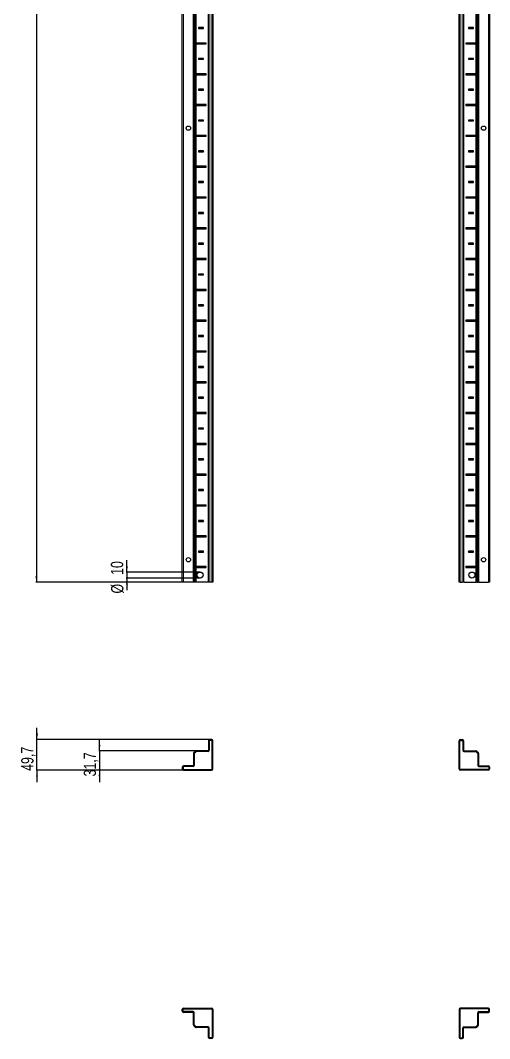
# Model space of a CAD drawing. Header units: millimetres. Extents: x -250 to 4925, y -1747 to 1577.
# Drawn here: x -250 to 512, y -1747 to -94 of the extents above; entities that cross this region are included whole.
import ezdxf

# ---------------------------------------------------------------- set-up
doc = ezdxf.new("R2010")
doc.units = ezdxf.units.MM
doc.layers.add('FORMAT', color=7, linetype='Continuous')
doc.styles.add('SLDTEXTSTYLE0', font='TXT', dxfattribs={"width": 0.75})
doc.dimstyles.new('SLDDIMSTYLE0', dxfattribs={"dimtxt": 20, "dimasz": 10, "dimexe": 0, "dimexo": 0.0625, "dimgap": 5, "dimtad": 2, "dimdec": 1, "dimrnd": 1e-09, "dimzin": 12, "dimdsep": 46, "dimtxsty": 'SLDTEXTSTYLE0', "dimsah": 1, "dimcen": 0.09, "dimadec": 0, "dimazin": 3, "dimtfac": 1, "dimtofl": 0, "dimtmove": 0, "dimatfit": 3, "dimfxl": 0, "dimfrac": 2, "dimtolj": 1, "dimtzin": 12, "dimarcsym": 0})
doc.dimstyles.new('SLDDIMSTYLE1', dxfattribs={"dimtxt": 20, "dimasz": 10, "dimexe": 0, "dimexo": 0.0625, "dimgap": 5, "dimtad": 2, "dimdec": 1, "dimrnd": 1e-09, "dimzin": 12, "dimdsep": 46, "dimtxsty": 'SLDTEXTSTYLE0', "dimsah": 1, "dimcen": 0.09, "dimadec": 0, "dimazin": 3, "dimtfac": 1, "dimtmove": 0, "dimatfit": 0, "dimfxl": 0, "dimfrac": 2, "dimtolj": 1, "dimtzin": 12, "dimarcsym": 0})

# ---------------------------------------------------------------- blocks, each defined once
blk = doc.blocks.new('_D')
at = {"layer": 'FORMAT'}
for p, q in [((35.2, 1092.8), (-225.3, 1092.8)), ((-224.3, 1092.8), (-224.3, -1006.2)), ((35.2, -1006.2), (-225.3, -1006.2))]:
    blk.add_line(p, q, dxfattribs=at)
for points in [[(-224.3, 1092.8), (-225.9, 1082.8), (-222.8, 1082.8)], [(-224.3, -1006.2), (-222.8, -996.2), (-225.9, -996.2)]]:
    blk.add_solid(points, dxfattribs=at)
at = {"layer": 'FORMAT', "insert": (-250.1, 13.7), "char_height": 20, "attachment_point": 1, "rotation": 90, "style": 'SLDTEXTSTYLE0'}
blk.add_mtext('2099', dxfattribs=at)
blk = doc.blocks.new('_D_3')
at = {"layer": 'FORMAT'}
for p, q in [((-77.2, -989.7), (-77.2, -970.5)), ((41.6, -989.7), (-78.2, -989.7)), ((-77.2, -989.7), (-77.2, -999.7)), ((41.6, -999.7), (-78.2, -999.7)), ((-77.2, -999.7), (-77.2, -1019))]:
    blk.add_line(p, q, dxfattribs=at)
for points in [[(-77.2, -989.7), (-75.7, -979.7), (-78.7, -979.7)], [(-77.2, -999.7), (-78.7, -1009.7), (-75.7, -1009.7)]]:
    blk.add_solid(points, dxfattribs=at)
at = {"layer": 'FORMAT', "char_height": 20, "attachment_point": 1, "rotation": 90, "style": 'SLDTEXTSTYLE0'}
for s, insert in [('10', (-103.3, -994.4)), ('%%c', (-103, -1024.6))]:
    blk.add_mtext(s, dxfattribs=dict(at, insert=insert))
blk = doc.blocks.new('_D_5')
at = {"layer": 'FORMAT'}
for p, q in [((-223.4, -1261.8), (-223.4, -1242.5)), ((57.3, -1261.8), (-224.4, -1261.8)), ((-223.4, -1311.5), (-223.4, -1261.8)), ((14.8, -1311.5), (-224.4, -1311.5)), ((-223.4, -1311.5), (-223.4, -1330.7))]:
    blk.add_line(p, q, dxfattribs=at)
for points in [[(-223.4, -1261.8), (-221.8, -1251.8), (-224.9, -1251.8)], [(-223.4, -1311.5), (-224.9, -1321.5), (-221.8, -1321.5)]]:
    blk.add_solid(points, dxfattribs=at)
at = {"layer": 'FORMAT', "insert": (-249.1, -1312.5), "char_height": 20, "attachment_point": 1, "rotation": 90, "style": 'SLDTEXTSTYLE0'}
blk.add_mtext('49,7', dxfattribs=at)
blk = doc.blocks.new('_D_6')
at = {"layer": 'FORMAT'}
for p, q in [((-121.7, -1279.8), (-121.7, -1260.5)), ((35.2, -1279.8), (-122.7, -1279.8)), ((-121.7, -1279.8), (-121.7, -1311.5)), ((14.8, -1311.5), (-122.7, -1311.5)), ((-121.7, -1311.5), (-121.7, -1330.7))]:
    blk.add_line(p, q, dxfattribs=at)
for points in [[(-121.7, -1279.8), (-120.2, -1269.8), (-123.3, -1269.8)], [(-121.7, -1311.5), (-123.3, -1321.5), (-120.2, -1321.5)]]:
    blk.add_solid(points, dxfattribs=at)
at = {"layer": 'FORMAT', "insert": (-147.5, -1321.5), "char_height": 20, "attachment_point": 1, "rotation": 90, "style": 'SLDTEXTSTYLE0'}
blk.add_mtext('31,7', dxfattribs=at)

msp = doc.modelspace()

# ---------------------------------------------------------------- linework, layer by layer
at = {"color": 7, "linetype": 'Continuous', "lineweight": 25}
for p, q in [((12.79, -1006.24), (12.79, 1092.76)), ((30.79, -1006.24), (30.79, 1092.76)), ((32.58, -1006.24), (32.58, 1092.76)), ((32.62, -1006.24), (32.62, 1092.76)), ((55.29, -1006.24), (55.29, 1092.76)), ((62.49, 1092.76), (62.49, -1006.24)), ((462.49, -1006.24), (462.49, 1092.76)), ((469.69, 1092.76), (469.69, -1006.24)), ((492.36, 1092.76), (492.36, -1006.24)), ((492.4, 1092.76), (492.4, -1006.24)), ((494.19, 1092.76), (494.19, -1006.24)), ((512.19, 1092.76), (512.19, -1006.24)), ((47.14, -105.99), (39.14, -105.99)), ((39.14, -105.99), (39.14, -107.49)), ((39.89, -106.74), (39.14, -105.99)), ((39.89, -106.74), (39.14, -107.49)), ((39.14, -107.49), (47.14, -107.49)), ((46.39, -106.74), (39.89, -106.74)), ((46.39, -106.74), (47.14, -105.99)), ((46.39, -106.74), (47.14, -107.49)), ((47.14, -107.49), (47.14, -105.99)), ((485.84, -105.99), (477.84, -105.99)), ((477.84, -105.99), (477.84, -107.49)), ((478.59, -106.74), (477.84, -105.99)), ((478.59, -106.74), (477.84, -107.49)), ((477.84, -107.49), (485.84, -107.49)), ((478.59, -106.74), (485.09, -106.74)), ((485.09, -106.74), (485.84, -105.99)), ((485.09, -106.74), (485.84, -107.49)), ((485.84, -107.49), (485.84, -105.99)), ((34.75, -131.1), (34.75, -132.39)), ((35.39, -131.74), (34.75, -131.1)), ((35.39, -131.74), (34.75, -132.39)), ((51.64, -130.99), (35.24, -130.99)), ((50.89, -131.74), (35.39, -131.74)), ((50.89, -131.74), (51.64, -130.99)), ((50.89, -131.74), (51.64, -132.49)), ((51.64, -132.49), (51.64, -130.99)), ((489.74, -130.99), (473.34, -130.99)), ((473.34, -130.99), (473.34, -132.49)), ((474.09, -131.74), (473.34, -130.99)), ((474.09, -131.74), (473.34, -132.49)), ((474.09, -131.74), (489.59, -131.74)), ((489.59, -131.74), (490.23, -131.1)), ((489.59, -131.74), (490.23, -132.39)), ((490.23, -132.39), (490.23, -131.1)), ((35.24, -132.49), (51.64, -132.49)), ((473.34, -132.49), (489.74, -132.49)), ((47.14, -155.99), (39.14, -155.99)), ((39.14, -155.99), (39.14, -157.49)), ((39.89, -156.74), (39.14, -155.99)), ((39.89, -156.74), (39.14, -157.49)), ((39.14, -157.49), (47.14, -157.49)), ((46.39, -156.74), (39.89, -156.74)), ((46.39, -156.74), (47.14, -155.99)), ((46.39, -156.74), (47.14, -157.49)), ((47.14, -157.49), (47.14, -155.99)), ((485.84, -155.99), (477.84, -155.99)), ((477.84, -155.99), (477.84, -157.49)), ((478.59, -156.74), (477.84, -155.99)), ((478.59, -156.74), (477.84, -157.49)), ((477.84, -157.49), (485.84, -157.49)), ((478.59, -156.74), (485.09, -156.74)), ((485.09, -156.74), (485.84, -155.99)), ((485.09, -156.74), (485.84, -157.49)), ((485.84, -157.49), (485.84, -155.99)), ((34.75, -181.1), (34.75, -182.39)), ((35.39, -181.74), (34.75, -181.1)), ((35.39, -181.74), (34.75, -182.39)), ((51.64, -180.99), (35.24, -180.99)), ((50.89, -181.74), (35.39, -181.74)), ((50.89, -181.74), (51.64, -180.99)), ((50.89, -181.74), (51.64, -182.49)), ((51.64, -182.49), (51.64, -180.99)), ((489.74, -180.99), (473.34, -180.99)), ((473.34, -180.99), (473.34, -182.49)), ((474.09, -181.74), (473.34, -180.99)), ((474.09, -181.74), (473.34, -182.49)), ((474.09, -181.74), (489.59, -181.74)), ((489.59, -181.74), (490.23, -181.1)), ((489.59, -181.74), (490.23, -182.39)), ((490.23, -182.39), (490.23, -181.1)), ((35.24, -182.49), (51.64, -182.49)), ((473.34, -182.49), (489.74, -182.49)), ((47.14, -205.99), (39.14, -205.99)), ((39.14, -205.99), (39.14, -207.49)), ((39.89, -206.74), (39.14, -205.99)), ((39.89, -206.74), (39.14, -207.49)), ((39.14, -207.49), (47.14, -207.49)), ((46.39, -206.74), (39.89, -206.74)), ((46.39, -206.74), (47.14, -205.99)), ((46.39, -206.74), (47.14, -207.49)), ((47.14, -207.49), (47.14, -205.99)), ((485.84, -205.99), (477.84, -205.99)), ((477.84, -205.99), (477.84, -207.49)), ((478.59, -206.74), (477.84, -205.99)), ((478.59, -206.74), (477.84, -207.49)), ((477.84, -207.49), (485.84, -207.49)), ((478.59, -206.74), (485.09, -206.74)), ((485.09, -206.74), (485.84, -205.99)), ((485.09, -206.74), (485.84, -207.49)), ((485.84, -207.49), (485.84, -205.99)), ((34.75, -231.1), (34.75, -232.39)), ((35.39, -231.74), (34.75, -231.1)), ((51.64, -230.99), (35.24, -230.99)), ((50.89, -231.74), (51.64, -230.99)), ((51.64, -232.49), (51.64, -230.99)), ((489.74, -230.99), (473.34, -230.99)), ((473.34, -230.99), (473.34, -232.49)), ((474.09, -231.74), (473.34, -230.99)), ((489.59, -231.74), (490.23, -231.1)), ((490.23, -232.39), (490.23, -231.1)), ((35.39, -231.74), (34.75, -232.39)), ((35.24, -232.49), (51.64, -232.49)), ((50.89, -231.74), (35.39, -231.74)), ((50.89, -231.74), (51.64, -232.49)), ((474.09, -231.74), (473.34, -232.49)), ((473.34, -232.49), (489.74, -232.49)), ((474.09, -231.74), (489.59, -231.74)), ((489.59, -231.74), (490.23, -232.39)), ((47.14, -255.99), (39.14, -255.99)), ((39.14, -255.99), (39.14, -257.49)), ((39.89, -256.74), (39.14, -255.99)), ((39.89, -256.74), (39.14, -257.49)), ((39.14, -257.49), (47.14, -257.49)), ((46.39, -256.74), (39.89, -256.74)), ((46.39, -256.74), (47.14, -255.99)), ((46.39, -256.74), (47.14, -257.49)), ((47.14, -257.49), (47.14, -255.99)), ((485.84, -255.99), (477.84, -255.99)), ((477.84, -255.99), (477.84, -257.49)), ((478.59, -256.74), (477.84, -255.99)), ((478.59, -256.74), (477.84, -257.49)), ((477.84, -257.49), (485.84, -257.49)), ((478.59, -256.74), (485.09, -256.74)), ((485.09, -256.74), (485.84, -255.99)), ((485.09, -256.74), (485.84, -257.49)), ((485.84, -257.49), (485.84, -255.99)), ((51.64, -280.99), (35.24, -280.99)), ((50.89, -281.74), (51.64, -280.99)), ((51.64, -282.49), (51.64, -280.99)), ((489.74, -280.99), (473.34, -280.99)), ((473.34, -280.99), (473.34, -282.49)), ((474.09, -281.74), (473.34, -280.99)), ((34.75, -281.1), (34.75, -282.39)), ((35.39, -281.74), (34.75, -281.1)), ((35.39, -281.74), (34.75, -282.39)), ((35.24, -282.49), (51.64, -282.49)), ((50.89, -281.74), (35.39, -281.74)), ((50.89, -281.74), (51.64, -282.49)), ((474.09, -281.74), (473.34, -282.49)), ((473.34, -282.49), (489.74, -282.49)), ((474.09, -281.74), (489.59, -281.74)), ((489.59, -281.74), (490.23, -281.1)), ((489.59, -281.74), (490.23, -282.39)), ((490.23, -282.39), (490.23, -281.1)), ((47.14, -305.99), (39.14, -305.99)), ((39.14, -305.99), (39.14, -307.49)), ((39.89, -306.74), (39.14, -305.99)), ((39.89, -306.74), (39.14, -307.49)), ((39.14, -307.49), (47.14, -307.49)), ((46.39, -306.74), (39.89, -306.74)), ((46.39, -306.74), (47.14, -305.99)), ((46.39, -306.74), (47.14, -307.49)), ((47.14, -307.49), (47.14, -305.99)), ((485.84, -305.99), (477.84, -305.99)), ((477.84, -305.99), (477.84, -307.49)), ((478.59, -306.74), (477.84, -305.99)), ((478.59, -306.74), (477.84, -307.49)), ((477.84, -307.49), (485.84, -307.49)), ((478.59, -306.74), (485.09, -306.74)), ((485.09, -306.74), (485.84, -305.99)), ((485.09, -306.74), (485.84, -307.49)), ((485.84, -307.49), (485.84, -305.99)), ((34.75, -331.1), (34.75, -332.39)), ((35.39, -331.74), (34.75, -331.1)), ((35.39, -331.74), (34.75, -332.39)), ((51.64, -330.99), (35.24, -330.99)), ((35.24, -332.49), (51.64, -332.49)), ((50.89, -331.74), (35.39, -331.74)), ((50.89, -331.74), (51.64, -330.99)), ((50.89, -331.74), (51.64, -332.49)), ((51.64, -332.49), (51.64, -330.99)), ((489.74, -330.99), (473.34, -330.99)), ((473.34, -330.99), (473.34, -332.49)), ((474.09, -331.74), (473.34, -330.99)), ((474.09, -331.74), (473.34, -332.49)), ((473.34, -332.49), (489.74, -332.49)), ((474.09, -331.74), (489.59, -331.74)), ((489.59, -331.74), (490.23, -331.1)), ((489.59, -331.74), (490.23, -332.39)), ((490.23, -332.39), (490.23, -331.1)), ((47.14, -355.99), (39.14, -355.99)), ((39.14, -355.99), (39.14, -357.49)), ((39.89, -356.74), (39.14, -355.99)), ((39.89, -356.74), (39.14, -357.49)), ((39.14, -357.49), (47.14, -357.49)), ((46.39, -356.74), (39.89, -356.74)), ((46.39, -356.74), (47.14, -355.99)), ((46.39, -356.74), (47.14, -357.49)), ((47.14, -357.49), (47.14, -355.99)), ((485.84, -355.99), (477.84, -355.99)), ((477.84, -355.99), (477.84, -357.49)), ((478.59, -356.74), (477.84, -355.99)), ((478.59, -356.74), (477.84, -357.49)), ((477.84, -357.49), (485.84, -357.49)), ((478.59, -356.74), (485.09, -356.74)), ((485.09, -356.74), (485.84, -355.99)), ((485.09, -356.74), (485.84, -357.49)), ((485.84, -357.49), (485.84, -355.99)), ((34.75, -381.1), (34.75, -382.39)), ((35.39, -381.74), (34.75, -381.1)), ((35.39, -381.74), (34.75, -382.39)), ((51.64, -380.99), (35.24, -380.99)), ((35.24, -382.49), (51.64, -382.49)), ((50.89, -381.74), (35.39, -381.74)), ((50.89, -381.74), (51.64, -380.99)), ((50.89, -381.74), (51.64, -382.49)), ((51.64, -382.49), (51.64, -380.99)), ((489.74, -380.99), (473.34, -380.99)), ((473.34, -380.99), (473.34, -382.49)), ((474.09, -381.74), (473.34, -380.99)), ((474.09, -381.74), (473.34, -382.49)), ((473.34, -382.49), (489.74, -382.49)), ((474.09, -381.74), (489.59, -381.74)), ((489.59, -381.74), (490.23, -381.1)), ((489.59, -381.74), (490.23, -382.39)), ((490.23, -382.39), (490.23, -381.1)), ((47.14, -405.99), (39.14, -405.99)), ((39.14, -405.99), (39.14, -407.49)), ((39.89, -406.74), (39.14, -405.99)), ((39.89, -406.74), (39.14, -407.49)), ((39.14, -407.49), (47.14, -407.49)), ((46.39, -406.74), (39.89, -406.74)), ((46.39, -406.74), (47.14, -405.99)), ((46.39, -406.74), (47.14, -407.49)), ((47.14, -407.49), (47.14, -405.99)), ((485.84, -405.99), (477.84, -405.99)), ((477.84, -405.99), (477.84, -407.49)), ((478.59, -406.74), (477.84, -405.99)), ((478.59, -406.74), (477.84, -407.49)), ((477.84, -407.49), (485.84, -407.49)), ((478.59, -406.74), (485.09, -406.74)), ((485.09, -406.74), (485.84, -405.99)), ((485.09, -406.74), (485.84, -407.49)), ((485.84, -407.49), (485.84, -405.99)), ((34.75, -431.1), (34.75, -432.39)), ((35.39, -431.74), (34.75, -431.1)), ((35.39, -431.74), (34.75, -432.39)), ((51.64, -430.99), (35.24, -430.99)), ((35.24, -432.49), (51.64, -432.49)), ((50.89, -431.74), (35.39, -431.74)), ((50.89, -431.74), (51.64, -430.99)), ((50.89, -431.74), (51.64, -432.49)), ((51.64, -432.49), (51.64, -430.99)), ((489.74, -430.99), (473.34, -430.99)), ((473.34, -430.99), (473.34, -432.49)), ((474.09, -431.74), (473.34, -430.99)), ((474.09, -431.74), (473.34, -432.49)), ((473.34, -432.49), (489.74, -432.49)), ((474.09, -431.74), (489.59, -431.74)), ((489.59, -431.74), (490.23, -431.1)), ((489.59, -431.74), (490.23, -432.39)), ((490.23, -432.39), (490.23, -431.1)), ((47.14, -455.99), (39.14, -455.99)), ((39.14, -455.99), (39.14, -457.49)), ((39.89, -456.74), (39.14, -455.99)), ((39.89, -456.74), (39.14, -457.49)), ((39.14, -457.49), (47.14, -457.49)), ((46.39, -456.74), (39.89, -456.74)), ((46.39, -456.74), (47.14, -455.99)), ((46.39, -456.74), (47.14, -457.49)), ((47.14, -457.49), (47.14, -455.99)), ((485.84, -455.99), (477.84, -455.99)), ((477.84, -455.99), (477.84, -457.49)), ((478.59, -456.74), (477.84, -455.99)), ((478.59, -456.74), (477.84, -457.49)), ((477.84, -457.49), (485.84, -457.49)), ((478.59, -456.74), (485.09, -456.74)), ((485.09, -456.74), (485.84, -455.99)), ((485.09, -456.74), (485.84, -457.49)), ((485.84, -457.49), (485.84, -455.99)), ((34.75, -481.1), (34.75, -482.39)), ((35.39, -481.74), (34.75, -481.1)), ((35.39, -481.74), (34.75, -482.39)), ((51.64, -480.99), (35.24, -480.99)), ((35.24, -482.49), (51.64, -482.49)), ((50.89, -481.74), (35.39, -481.74)), ((50.89, -481.74), (51.64, -480.99)), ((50.89, -481.74), (51.64, -482.49)), ((51.64, -482.49), (51.64, -480.99)), ((489.74, -480.99), (473.34, -480.99)), ((473.34, -480.99), (473.34, -482.49)), ((474.09, -481.74), (473.34, -480.99)), ((474.09, -481.74), (473.34, -482.49)), ((473.34, -482.49), (489.74, -482.49)), ((474.09, -481.74), (489.59, -481.74)), ((489.59, -481.74), (490.23, -481.1)), ((489.59, -481.74), (490.23, -482.39)), ((490.23, -482.39), (490.23, -481.1)), ((47.14, -505.99), (39.14, -505.99)), ((39.14, -505.99), (39.14, -507.49)), ((39.89, -506.74), (39.14, -505.99)), ((39.89, -506.74), (39.14, -507.49)), ((39.14, -507.49), (47.14, -507.49)), ((46.39, -506.74), (39.89, -506.74)), ((46.39, -506.74), (47.14, -505.99)), ((46.39, -506.74), (47.14, -507.49)), ((47.14, -507.49), (47.14, -505.99)), ((485.84, -505.99), (477.84, -505.99)), ((477.84, -505.99), (477.84, -507.49)), ((478.59, -506.74), (477.84, -505.99)), ((478.59, -506.74), (477.84, -507.49)), ((477.84, -507.49), (485.84, -507.49)), ((478.59, -506.74), (485.09, -506.74)), ((485.09, -506.74), (485.84, -505.99)), ((485.09, -506.74), (485.84, -507.49)), ((485.84, -507.49), (485.84, -505.99)), ((34.75, -531.1), (34.75, -532.39)), ((35.39, -531.74), (34.75, -531.1)), ((35.39, -531.74), (34.75, -532.39)), ((51.64, -530.99), (35.24, -530.99)), ((35.24, -532.49), (51.64, -532.49)), ((50.89, -531.74), (35.39, -531.74)), ((50.89, -531.74), (51.64, -530.99)), ((50.89, -531.74), (51.64, -532.49)), ((51.64, -532.49), (51.64, -530.99)), ((489.74, -530.99), (473.34, -530.99)), ((473.34, -530.99), (473.34, -532.49)), ((474.09, -531.74), (473.34, -530.99)), ((474.09, -531.74), (473.34, -532.49)), ((473.34, -532.49), (489.74, -532.49)), ((474.09, -531.74), (489.59, -531.74)), ((489.59, -531.74), (490.23, -531.1)), ((489.59, -531.74), (490.23, -532.39)), ((490.23, -532.39), (490.23, -531.1)), ((47.14, -555.99), (39.14, -555.99)), ((39.14, -555.99), (39.14, -557.49)), ((39.89, -556.74), (39.14, -555.99)), ((39.89, -556.74), (39.14, -557.49)), ((39.14, -557.49), (47.14, -557.49)), ((46.39, -556.74), (39.89, -556.74)), ((46.39, -556.74), (47.14, -555.99)), ((46.39, -556.74), (47.14, -557.49)), ((47.14, -557.49), (47.14, -555.99)), ((485.84, -555.99), (477.84, -555.99)), ((477.84, -555.99), (477.84, -557.49)), ((478.59, -556.74), (477.84, -555.99)), ((478.59, -556.74), (477.84, -557.49)), ((477.84, -557.49), (485.84, -557.49)), ((478.59, -556.74), (485.09, -556.74)), ((485.09, -556.74), (485.84, -555.99)), ((485.09, -556.74), (485.84, -557.49)), ((485.84, -557.49), (485.84, -555.99)), ((34.75, -581.1), (34.75, -582.39)), ((35.39, -581.74), (34.75, -581.1)), ((35.39, -581.74), (34.75, -582.39)), ((51.64, -580.99), (35.24, -580.99)), ((35.24, -582.49), (51.64, -582.49)), ((50.89, -581.74), (35.39, -581.74)), ((50.89, -581.74), (51.64, -580.99)), ((50.89, -581.74), (51.64, -582.49)), ((51.64, -582.49), (51.64, -580.99)), ((489.74, -580.99), (473.34, -580.99)), ((473.34, -580.99), (473.34, -582.49)), ((474.09, -581.74), (473.34, -580.99)), ((474.09, -581.74), (473.34, -582.49)), ((473.34, -582.49), (489.74, -582.49)), ((474.09, -581.74), (489.59, -581.74)), ((489.59, -581.74), (490.23, -581.1)), ((489.59, -581.74), (490.23, -582.39)), ((490.23, -582.39), (490.23, -581.1)), ((47.14, -605.99), (39.14, -605.99)), ((39.14, -605.99), (39.14, -607.49)), ((39.89, -606.74), (39.14, -605.99)), ((39.89, -606.74), (39.14, -607.49)), ((39.14, -607.49), (47.14, -607.49)), ((46.39, -606.74), (39.89, -606.74)), ((46.39, -606.74), (47.14, -605.99)), ((46.39, -606.74), (47.14, -607.49)), ((47.14, -607.49), (47.14, -605.99)), ((485.84, -605.99), (477.84, -605.99)), ((477.84, -605.99), (477.84, -607.49)), ((478.59, -606.74), (477.84, -605.99)), ((478.59, -606.74), (477.84, -607.49)), ((477.84, -607.49), (485.84, -607.49)), ((478.59, -606.74), (485.09, -606.74)), ((485.09, -606.74), (485.84, -605.99)), ((485.09, -606.74), (485.84, -607.49)), ((485.84, -607.49), (485.84, -605.99)), ((34.75, -631.1), (34.75, -632.39)), ((35.39, -631.74), (34.75, -631.1)), ((35.39, -631.74), (34.75, -632.39)), ((51.64, -630.99), (35.24, -630.99)), ((35.24, -632.49), (51.64, -632.49)), ((50.89, -631.74), (35.39, -631.74)), ((50.89, -631.74), (51.64, -630.99)), ((50.89, -631.74), (51.64, -632.49)), ((51.64, -632.49), (51.64, -630.99)), ((489.74, -630.99), (473.34, -630.99)), ((473.34, -630.99), (473.34, -632.49)), ((474.09, -631.74), (473.34, -630.99)), ((474.09, -631.74), (473.34, -632.49)), ((473.34, -632.49), (489.74, -632.49)), ((474.09, -631.74), (489.59, -631.74)), ((489.59, -631.74), (490.23, -631.1)), ((489.59, -631.74), (490.23, -632.39)), ((490.23, -632.39), (490.23, -631.1)), ((47.14, -655.99), (39.14, -655.99)), ((39.14, -655.99), (39.14, -657.49)), ((39.89, -656.74), (39.14, -655.99)), ((39.89, -656.74), (39.14, -657.49)), ((39.14, -657.49), (47.14, -657.49)), ((46.39, -656.74), (39.89, -656.74)), ((46.39, -656.74), (47.14, -655.99)), ((46.39, -656.74), (47.14, -657.49)), ((47.14, -657.49), (47.14, -655.99)), ((485.84, -655.99), (477.84, -655.99)), ((477.84, -655.99), (477.84, -657.49)), ((478.59, -656.74), (477.84, -655.99)), ((478.59, -656.74), (477.84, -657.49)), ((477.84, -657.49), (485.84, -657.49)), ((478.59, -656.74), (485.09, -656.74)), ((485.09, -656.74), (485.84, -655.99)), ((485.09, -656.74), (485.84, -657.49)), ((485.84, -657.49), (485.84, -655.99)), ((34.75, -681.1), (34.75, -682.39)), ((35.39, -681.74), (34.75, -681.1)), ((35.39, -681.74), (34.75, -682.39)), ((51.64, -680.99), (35.24, -680.99)), ((35.24, -682.49), (51.64, -682.49)), ((50.89, -681.74), (35.39, -681.74)), ((50.89, -681.74), (51.64, -680.99)), ((50.89, -681.74), (51.64, -682.49)), ((51.64, -682.49), (51.64, -680.99)), ((489.74, -680.99), (473.34, -680.99)), ((473.34, -680.99), (473.34, -682.49)), ((474.09, -681.74), (473.34, -680.99)), ((474.09, -681.74), (473.34, -682.49)), ((473.34, -682.49), (489.74, -682.49)), ((474.09, -681.74), (489.59, -681.74)), ((489.59, -681.74), (490.23, -681.1)), ((489.59, -681.74), (490.23, -682.39)), ((490.23, -682.39), (490.23, -681.1)), ((47.14, -705.99), (39.14, -705.99)), ((39.14, -705.99), (39.14, -707.49)), ((39.89, -706.74), (39.14, -705.99)), ((39.89, -706.74), (39.14, -707.49)), ((39.14, -707.49), (47.14, -707.49)), ((46.39, -706.74), (39.89, -706.74)), ((46.39, -706.74), (47.14, -705.99)), ((46.39, -706.74), (47.14, -707.49)), ((47.14, -707.49), (47.14, -705.99)), ((485.84, -705.99), (477.84, -705.99)), ((477.84, -705.99), (477.84, -707.49)), ((478.59, -706.74), (477.84, -705.99)), ((478.59, -706.74), (477.84, -707.49)), ((477.84, -707.49), (485.84, -707.49)), ((478.59, -706.74), (485.09, -706.74)), ((485.09, -706.74), (485.84, -705.99)), ((485.09, -706.74), (485.84, -707.49)), ((485.84, -707.49), (485.84, -705.99)), ((34.75, -731.1), (34.75, -732.39)), ((35.39, -731.74), (34.75, -731.1)), ((35.39, -731.74), (34.75, -732.39)), ((51.64, -730.99), (35.24, -730.99)), ((35.24, -732.49), (51.64, -732.49)), ((50.89, -731.74), (35.39, -731.74)), ((50.89, -731.74), (51.64, -730.99)), ((50.89, -731.74), (51.64, -732.49)), ((51.64, -732.49), (51.64, -730.99)), ((489.74, -730.99), (473.34, -730.99)), ((473.34, -730.99), (473.34, -732.49)), ((474.09, -731.74), (473.34, -730.99)), ((474.09, -731.74), (473.34, -732.49)), ((473.34, -732.49), (489.74, -732.49)), ((474.09, -731.74), (489.59, -731.74)), ((489.59, -731.74), (490.23, -731.1)), ((489.59, -731.74), (490.23, -732.39)), ((490.23, -732.39), (490.23, -731.1)), ((39.89, -756.74), (39.14, -755.99)), ((47.14, -755.99), (39.14, -755.99)), ((39.14, -755.99), (39.14, -757.49)), ((39.89, -756.74), (39.14, -757.49)), ((39.14, -757.49), (47.14, -757.49)), ((46.39, -756.74), (39.89, -756.74)), ((46.39, -756.74), (47.14, -755.99)), ((46.39, -756.74), (47.14, -757.49)), ((47.14, -757.49), (47.14, -755.99)), ((485.84, -755.99), (477.84, -755.99)), ((477.84, -755.99), (477.84, -757.49)), ((478.59, -756.74), (477.84, -755.99)), ((478.59, -756.74), (477.84, -757.49)), ((477.84, -757.49), (485.84, -757.49)), ((478.59, -756.74), (485.09, -756.74)), ((485.09, -756.74), (485.84, -755.99)), ((485.09, -756.74), (485.84, -757.49)), ((485.84, -757.49), (485.84, -755.99)), ((34.75, -781.1), (34.75, -782.39)), ((35.39, -781.74), (34.75, -781.1)), ((35.39, -781.74), (34.75, -782.39)), ((51.64, -780.99), (35.24, -780.99)), ((35.24, -782.49), (51.64, -782.49)), ((50.89, -781.74), (35.39, -781.74)), ((50.89, -781.74), (51.64, -780.99)), ((50.89, -781.74), (51.64, -782.49)), ((51.64, -782.49), (51.64, -780.99)), ((489.74, -780.99), (473.34, -780.99)), ((473.34, -780.99), (473.34, -782.49)), ((474.09, -781.74), (473.34, -780.99)), ((474.09, -781.74), (473.34, -782.49)), ((473.34, -782.49), (489.74, -782.49)), ((474.09, -781.74), (489.59, -781.74)), ((489.59, -781.74), (490.23, -781.1)), ((489.59, -781.74), (490.23, -782.39)), ((490.23, -782.39), (490.23, -781.1)), ((39.89, -806.74), (39.14, -805.99)), ((47.14, -805.99), (39.14, -805.99)), ((39.14, -805.99), (39.14, -807.49)), ((39.89, -806.74), (39.14, -807.49)), ((39.14, -807.49), (47.14, -807.49)), ((46.39, -806.74), (39.89, -806.74)), ((46.39, -806.74), (47.14, -805.99)), ((46.39, -806.74), (47.14, -807.49)), ((47.14, -807.49), (47.14, -805.99)), ((485.84, -805.99), (477.84, -805.99)), ((477.84, -805.99), (477.84, -807.49)), ((478.59, -806.74), (477.84, -805.99)), ((478.59, -806.74), (477.84, -807.49)), ((477.84, -807.49), (485.84, -807.49)), ((478.59, -806.74), (485.09, -806.74)), ((485.09, -806.74), (485.84, -805.99)), ((485.09, -806.74), (485.84, -807.49)), ((485.84, -807.49), (485.84, -805.99)), ((34.75, -831.1), (34.75, -832.39)), ((35.39, -831.74), (34.75, -831.1)), ((35.39, -831.74), (34.75, -832.39)), ((51.64, -830.99), (35.24, -830.99)), ((35.24, -832.49), (51.64, -832.49)), ((50.89, -831.74), (35.39, -831.74)), ((50.89, -831.74), (51.64, -830.99)), ((50.89, -831.74), (51.64, -832.49)), ((51.64, -832.49), (51.64, -830.99)), ((489.74, -830.99), (473.34, -830.99)), ((473.34, -830.99), (473.34, -832.49)), ((474.09, -831.74), (473.34, -830.99)), ((474.09, -831.74), (473.34, -832.49)), ((473.34, -832.49), (489.74, -832.49)), ((474.09, -831.74), (489.59, -831.74)), ((489.59, -831.74), (490.23, -831.1)), ((489.59, -831.74), (490.23, -832.39)), ((490.23, -832.39), (490.23, -831.1)), ((47.14, -855.99), (39.14, -855.99)), ((39.14, -855.99), (39.14, -857.49)), ((39.89, -856.74), (39.14, -855.99)), ((39.89, -856.74), (39.14, -857.49)), ((39.14, -857.49), (47.14, -857.49)), ((46.39, -856.74), (39.89, -856.74)), ((46.39, -856.74), (47.14, -855.99)), ((46.39, -856.74), (47.14, -857.49)), ((47.14, -857.49), (47.14, -855.99)), ((485.84, -855.99), (477.84, -855.99)), ((477.84, -855.99), (477.84, -857.49)), ((478.59, -856.74), (477.84, -855.99)), ((478.59, -856.74), (477.84, -857.49)), ((477.84, -857.49), (485.84, -857.49)), ((478.59, -856.74), (485.09, -856.74)), ((485.09, -856.74), (485.84, -855.99)), ((485.09, -856.74), (485.84, -857.49)), ((485.84, -857.49), (485.84, -855.99)), ((34.75, -881.1), (34.75, -882.39)), ((35.39, -881.74), (34.75, -881.1)), ((35.39, -881.74), (34.75, -882.39)), ((51.64, -880.99), (35.24, -880.99)), ((35.24, -882.49), (51.64, -882.49)), ((50.89, -881.74), (35.39, -881.74)), ((50.89, -881.74), (51.64, -880.99)), ((50.89, -881.74), (51.64, -882.49)), ((51.64, -882.49), (51.64, -880.99)), ((489.74, -880.99), (473.34, -880.99)), ((473.34, -880.99), (473.34, -882.49)), ((474.09, -881.74), (473.34, -880.99)), ((474.09, -881.74), (473.34, -882.49)), ((473.34, -882.49), (489.74, -882.49)), ((474.09, -881.74), (489.59, -881.74)), ((489.59, -881.74), (490.23, -881.1)), ((489.59, -881.74), (490.23, -882.39)), ((490.23, -882.39), (490.23, -881.1)), ((39.89, -906.74), (39.14, -905.99)), ((39.14, -905.99), (39.14, -907.49)), ((47.14, -905.99), (39.14, -905.99)), ((39.89, -906.74), (39.14, -907.49)), ((39.14, -907.49), (47.14, -907.49)), ((46.39, -906.74), (39.89, -906.74)), ((46.39, -906.74), (47.14, -905.99)), ((46.39, -906.74), (47.14, -907.49)), ((47.14, -907.49), (47.14, -905.99)), ((477.84, -905.99), (477.84, -907.49)), ((485.84, -905.99), (477.84, -905.99)), ((478.59, -906.74), (477.84, -905.99)), ((478.59, -906.74), (477.84, -907.49)), ((477.84, -907.49), (485.84, -907.49)), ((478.59, -906.74), (485.09, -906.74)), ((485.09, -906.74), (485.84, -905.99)), ((485.09, -906.74), (485.84, -907.49)), ((485.84, -907.49), (485.84, -905.99)), ((35.39, -931.74), (34.75, -931.1)), ((34.75, -931.1), (34.75, -932.39)), ((35.39, -931.74), (34.75, -932.39)), ((51.64, -930.99), (35.24, -930.99)), ((35.24, -932.49), (51.64, -932.49)), ((50.89, -931.74), (35.39, -931.74)), ((50.89, -931.74), (51.64, -930.99)), ((50.89, -931.74), (51.64, -932.49)), ((51.64, -932.49), (51.64, -930.99)), ((489.74, -930.99), (473.34, -930.99)), ((473.34, -930.99), (473.34, -932.49)), ((474.09, -931.74), (473.34, -930.99)), ((474.09, -931.74), (473.34, -932.49)), ((473.34, -932.49), (489.74, -932.49)), ((474.09, -931.74), (489.59, -931.74)), ((489.59, -931.74), (490.23, -931.1)), ((489.59, -931.74), (490.23, -932.39)), ((490.23, -932.39), (490.23, -931.1)), ((39.89, -956.74), (39.14, -955.99)), ((47.14, -955.99), (39.14, -955.99)), ((39.14, -955.99), (39.14, -957.49)), ((39.89, -956.74), (39.14, -957.49)), ((39.14, -957.49), (47.14, -957.49)), ((46.39, -956.74), (39.89, -956.74)), ((46.39, -956.74), (47.14, -955.99)), ((46.39, -956.74), (47.14, -957.49)), ((47.14, -957.49), (47.14, -955.99)), ((477.84, -955.99), (477.84, -957.49)), ((485.84, -955.99), (477.84, -955.99)), ((478.59, -956.74), (477.84, -955.99)), ((478.59, -956.74), (477.84, -957.49)), ((477.84, -957.49), (485.84, -957.49)), ((478.59, -956.74), (485.09, -956.74)), ((485.09, -956.74), (485.84, -955.99)), ((485.09, -956.74), (485.84, -957.49)), ((485.84, -957.49), (485.84, -955.99)), ((34.75, -981.1), (34.75, -982.39)), ((35.39, -981.74), (34.75, -981.1)), ((35.39, -981.74), (34.75, -982.39)), ((51.64, -980.99), (35.24, -980.99)), ((35.24, -982.49), (51.64, -982.49)), ((50.89, -981.74), (35.39, -981.74)), ((50.89, -981.74), (51.64, -980.99)), ((50.89, -981.74), (51.64, -982.49)), ((51.64, -982.49), (51.64, -980.99)), ((489.74, -980.99), (473.34, -980.99)), ((473.34, -980.99), (473.34, -982.49)), ((474.09, -981.74), (473.34, -980.99)), ((474.09, -981.74), (473.34, -982.49)), ((473.34, -982.49), (489.74, -982.49)), ((474.09, -981.74), (489.59, -981.74)), ((489.59, -981.74), (490.23, -981.1)), ((489.59, -981.74), (490.23, -982.39)), ((490.23, -982.39), (490.23, -981.1)), ((14.79, -1006.24), (12.79, -1006.24)), ((30.14, -1006.24), (14.79, -1006.24)), ((30.79, -1006.24), (30.14, -1006.24)), ((31.38, -1006.24), (30.79, -1006.24)), ((32.58, -1006.24), (31.38, -1006.24)), ((32.62, -1006.24), (32.58, -1006.24)), ((33.82, -1006.24), (32.62, -1006.24)), ((35.24, -1006.24), (33.82, -1006.24)), ((54.64, -1006.24), (35.24, -1006.24)), ((55.29, -1006.24), (54.64, -1006.24)), ((57.29, -1006.24), (55.29, -1006.24)), ((60.49, -1006.24), (57.29, -1006.24)), ((62.49, -1006.24), (60.49, -1006.24)), ((464.49, -1006.24), (462.49, -1006.24)), ((464.49, -1006.24), (467.69, -1006.24)), ((469.69, -1006.24), (467.69, -1006.24)), ((470.34, -1006.24), (469.69, -1006.24)), ((470.34, -1006.24), (489.74, -1006.24)), ((491.16, -1006.24), (489.74, -1006.24)), ((491.16, -1006.24), (492.36, -1006.24)), ((492.36, -1006.24), (492.4, -1006.24)), ((492.4, -1006.24), (493.6, -1006.24)), ((494.19, -1006.24), (493.6, -1006.24)), ((494.84, -1006.24), (494.19, -1006.24)), ((494.84, -1006.24), (510.19, -1006.24)), ((512.19, -1006.24), (510.19, -1006.24)), ((55.29, -1263.77), (55.29, -1279.12)), ((56.64, -1263.77), (56.64, -1279.12)), ((60.49, -1261.77), (57.29, -1261.77)), ((60.49, -1263.12), (57.29, -1263.12)), ((61.14, -1309.47), (61.14, -1263.77)), ((62.49, -1309.47), (62.49, -1263.77)), ((462.49, -1309.47), (462.49, -1263.77)), ((463.84, -1309.47), (463.84, -1263.77)), ((464.49, -1261.77), (467.69, -1261.77)), ((464.49, -1263.12), (467.69, -1263.12)), ((468.34, -1263.77), (468.34, -1279.12)), ((469.69, -1263.77), (469.69, -1279.12)), ((30.79, -1284.22), (30.79, -1303.62)), ((32.58, -1281.6), (31.38, -1282.8)), ((32.14, -1284.22), (32.14, -1303.62)), ((33.54, -1282.55), (32.33, -1283.76)), ((33.54, -1282.55), (32.58, -1281.6)), ((33.82, -1280.36), (32.62, -1281.56)), ((32.62, -1281.56), (33.57, -1282.52)), ((34.78, -1281.31), (33.57, -1282.52)), ((54.64, -1279.77), (35.24, -1279.77)), ((54.64, -1281.12), (35.24, -1281.12)), ((470.34, -1279.77), (489.74, -1279.77)), ((470.34, -1281.12), (489.74, -1281.12)), ((490.2, -1281.31), (491.41, -1282.52)), ((491.16, -1280.36), (492.36, -1281.56)), ((492.36, -1281.56), (491.41, -1282.52)), ((491.44, -1282.55), (492.4, -1281.6)), ((491.44, -1282.55), (492.65, -1283.76)), ((492.4, -1281.6), (493.6, -1282.8)), ((492.84, -1284.22), (492.84, -1303.62)), ((494.19, -1284.22), (494.19, -1303.62)), ((30.14, -1304.27), (14.79, -1304.27)), ((30.14, -1305.62), (14.79, -1305.62)), ((494.84, -1304.27), (510.19, -1304.27)), ((494.84, -1305.62), (510.19, -1305.62)), ((12.79, -1306.27), (12.79, -1309.47)), ((14.14, -1306.27), (14.14, -1309.47)), ((14.79, -1310.12), (60.49, -1310.12)), ((14.79, -1311.47), (60.49, -1311.47)), ((510.19, -1310.12), (464.49, -1310.12)), ((510.19, -1311.47), (464.49, -1311.47)), ((510.84, -1306.27), (510.84, -1309.47)), ((512.19, -1306.27), (512.19, -1309.47)), ((12.79, -1702.67), (12.79, -1699.47)), ((14.14, -1702.67), (14.14, -1699.47)), ((14.79, -1697.47), (60.49, -1697.47)), ((14.79, -1698.82), (60.49, -1698.82)), ((61.14, -1699.47), (61.14, -1745.17)), ((62.49, -1699.47), (62.49, -1745.17)), ((462.49, -1699.47), (462.49, -1745.17)), ((463.84, -1699.47), (463.84, -1745.17)), ((510.19, -1697.47), (464.49, -1697.47)), ((510.19, -1698.82), (464.49, -1698.82)), ((510.84, -1702.67), (510.84, -1699.47)), ((512.19, -1702.67), (512.19, -1699.47)), ((30.14, -1703.32), (14.79, -1703.32)), ((30.14, -1704.67), (14.79, -1704.67)), ((30.79, -1724.72), (30.79, -1705.32)), ((32.14, -1724.72), (32.14, -1705.32)), ((492.84, -1724.72), (492.84, -1705.32)), ((494.19, -1724.72), (494.19, -1705.32)), ((494.84, -1703.32), (510.19, -1703.32)), ((494.84, -1704.67), (510.19, -1704.67)), ((32.58, -1727.34), (31.38, -1726.14)), ((33.54, -1726.39), (32.33, -1725.18)), ((33.54, -1726.39), (32.58, -1727.34)), ((32.62, -1727.38), (33.57, -1726.42)), ((33.82, -1728.58), (32.62, -1727.38)), ((34.78, -1727.63), (33.57, -1726.42)), ((54.64, -1727.82), (35.24, -1727.82)), ((54.64, -1729.17), (35.24, -1729.17)), ((55.29, -1745.17), (55.29, -1729.82)), ((56.64, -1745.17), (56.64, -1729.82)), ((468.34, -1745.17), (468.34, -1729.82)), ((469.69, -1745.17), (469.69, -1729.82)), ((470.34, -1727.82), (489.74, -1727.82)), ((470.34, -1729.17), (489.74, -1729.17)), ((490.2, -1727.63), (491.41, -1726.42)), ((491.16, -1728.58), (492.36, -1727.38)), ((492.36, -1727.38), (491.41, -1726.42)), ((491.44, -1726.39), (492.65, -1725.18)), ((491.44, -1726.39), (492.4, -1727.34)), ((492.4, -1727.34), (493.6, -1726.14)), ((60.49, -1745.82), (57.29, -1745.82)), ((60.49, -1747.17), (57.29, -1747.17)), ((464.49, -1745.82), (467.69, -1745.82)), ((464.49, -1747.17), (467.69, -1747.17))]:
    msp.add_line(p, q, dxfattribs=at)
at = {"color": 8, "linetype": 'Continuous', "lineweight": 18}
for p, q in [((14.79, 1092.76), (14.79, -1006.24)), ((30.14, -1006.24), (30.14, 1092.76)), ((31.38, 1092.76), (31.38, -1006.24)), ((33.82, -1006.24), (33.82, 1092.76)), ((54.64, -1006.24), (54.64, 1092.76)), ((57.29, 1092.76), (57.29, -1006.24)), ((60.49, -1006.24), (60.49, 1092.76)), ((464.49, 1092.76), (464.49, -1006.24)), ((467.69, -1006.24), (467.69, 1092.76)), ((470.34, 1092.76), (470.34, -1006.24)), ((491.16, 1092.76), (491.16, -1006.24)), ((493.6, -1006.24), (493.6, 1092.76)), ((494.84, 1092.76), (494.84, -1006.24)), ((510.19, -1006.24), (510.19, 1092.76)), ((35.24, -82.49), (35.24, -130.99)), ((489.74, -130.99), (489.74, -82.49)), ((35.24, -132.49), (35.24, -180.99)), ((489.74, -180.99), (489.74, -132.49)), ((35.24, -182.49), (35.24, -230.99)), ((489.74, -230.99), (489.74, -182.49)), ((35.24, -232.49), (35.24, -280.99)), ((489.74, -280.99), (489.74, -232.49)), ((35.24, -282.49), (35.24, -330.99)), ((489.74, -330.99), (489.74, -282.49)), ((35.24, -332.49), (35.24, -380.99)), ((489.74, -380.99), (489.74, -332.49)), ((35.24, -382.49), (35.24, -430.99)), ((489.74, -430.99), (489.74, -382.49)), ((35.24, -432.49), (35.24, -480.99)), ((489.74, -480.99), (489.74, -432.49)), ((35.24, -482.49), (35.24, -530.99)), ((489.74, -530.99), (489.74, -482.49)), ((35.24, -532.49), (35.24, -580.99)), ((489.74, -580.99), (489.74, -532.49)), ((35.24, -582.49), (35.24, -630.99)), ((489.74, -630.99), (489.74, -582.49)), ((35.24, -632.49), (35.24, -680.99)), ((489.74, -680.99), (489.74, -632.49)), ((35.24, -682.49), (35.24, -730.99)), ((489.74, -730.99), (489.74, -682.49)), ((35.24, -732.49), (35.24, -780.99)), ((489.74, -780.99), (489.74, -732.49)), ((35.24, -782.49), (35.24, -830.99)), ((489.74, -830.99), (489.74, -782.49)), ((35.24, -832.49), (35.24, -880.99)), ((489.74, -880.99), (489.74, -832.49)), ((35.24, -882.49), (35.24, -930.99)), ((489.74, -930.99), (489.74, -882.49)), ((35.24, -932.49), (35.24, -980.99)), ((489.74, -980.99), (489.74, -932.49)), ((35.24, -982.49), (35.24, -1006.24)), ((489.74, -1006.24), (489.74, -982.49))]:
    msp.add_line(p, q, dxfattribs=at)
at = {"color": 7, "linetype": 'Continuous', "lineweight": 25}
for centre, radius in [((22.64, -269.24), 3.5), ((502.34, -269.24), 3.5), ((22.64, -969.74), 3.5), ((502.34, -969.74), 3.5), ((41.64, -994.74), 5), ((483.34, -994.74), 5)]:
    msp.add_circle(centre, radius, dxfattribs=at)
for centre, radius, start, end in [((57.29, -1263.77), 2, 90, 180), ((57.29, -1263.77), 0.65, 90, 180), ((60.49, -1263.77), 2, 0, 90), ((60.49, -1263.77), 0.65, 0, 90), ((464.49, -1263.77), 2, 90, 180), ((464.49, -1263.77), 0.65, 90, 180), ((467.69, -1263.77), 2, 0, 90), ((467.69, -1263.77), 0.65, 0, 90), ((32.79, -1284.22), 2, 135, 180), ((32.79, -1284.22), 0.65, 135, 180), ((35.24, -1281.77), 2, 90, 135), ((35.24, -1281.77), 0.65, 90, 135), ((54.64, -1279.12), 0.65, 270, 0), ((54.64, -1279.12), 2, 270, 0), ((470.34, -1279.12), 2, 180, 270), ((470.34, -1279.12), 0.65, 180, 270), ((489.74, -1281.77), 2, 45, 90), ((489.74, -1281.77), 0.65, 45, 90), ((492.19, -1284.22), 0.65, 0, 45), ((492.19, -1284.22), 2, 0, 45), ((14.79, -1306.27), 2, 90, 180), ((14.79, -1306.27), 0.65, 90, 180), ((30.14, -1303.62), 0.65, 270, 0), ((30.14, -1303.62), 2, 270, 0), ((494.84, -1303.62), 2, 180, 270), ((494.84, -1303.62), 0.65, 180, 270), ((510.19, -1306.27), 2, 0, 90), ((510.19, -1306.27), 0.65, 0, 90), ((14.79, -1309.47), 2, 180, 270), ((14.79, -1309.47), 0.65, 180, 270), ((60.49, -1309.47), 0.65, 270, 0), ((60.49, -1309.47), 2, 270, 0), ((464.49, -1309.47), 2, 180, 270), ((464.49, -1309.47), 0.65, 180, 270), ((510.19, -1309.47), 2, 270, 0), ((510.19, -1309.47), 0.65, 270, 0), ((14.79, -1699.47), 2, 90, 180), ((14.79, -1699.47), 0.65, 90, 180), ((60.49, -1699.47), 2, 0, 90), ((60.49, -1699.47), 0.65, 0, 90), ((464.49, -1699.47), 2, 90, 180), ((464.49, -1699.47), 0.65, 90, 180), ((510.19, -1699.47), 2, 0, 90), ((510.19, -1699.47), 0.65, 0, 90), ((14.79, -1702.67), 2, 180, 270), ((14.79, -1702.67), 0.65, 180, 270), ((30.14, -1705.32), 2, 0, 90), ((30.14, -1705.32), 0.65, 0, 90), ((494.84, -1705.32), 2, 90, 180), ((494.84, -1705.32), 0.65, 90, 180), ((510.19, -1702.67), 0.65, 270, 0), ((510.19, -1702.67), 2, 270, 0), ((32.79, -1724.72), 2, 180, 225), ((32.79, -1724.72), 0.65, 180, 225), ((35.24, -1727.17), 2, 225, 270), ((35.24, -1727.17), 0.65, 225, 270), ((54.64, -1729.82), 2, 0, 90), ((54.64, -1729.82), 0.65, 0, 90), ((470.34, -1729.82), 2, 90, 180), ((470.34, -1729.82), 0.65, 90, 180), ((489.74, -1727.17), 0.65, 270, 315), ((489.74, -1727.17), 2, 270, 315), ((492.19, -1724.72), 0.65, 315, 0), ((492.19, -1724.72), 2, 315, 0), ((57.29, -1745.17), 2, 180, 270), ((57.29, -1745.17), 0.65, 180, 270), ((60.49, -1745.17), 2, 270, 360), ((60.49, -1745.17), 0.65, 270, 0), ((464.49, -1745.17), 2, 180, 270), ((464.49, -1745.17), 0.65, 180, 270), ((467.69, -1745.17), 0.65, 270, 0), ((467.69, -1745.17), 2, 270, 0)]:
    msp.add_arc(centre, radius, start, end, dxfattribs=at)
for centre, start_param, end_param in [((35.24, -134.46), 0, 0.2482694), ((489.74, -134.46), 6.0349159, 6.2831853), ((35.24, -129.03), 2.8933233, 3.1415927), ((489.74, -129.03), 3.1415927, 3.389862), ((35.24, -184.46), 0, 0.2482694), ((489.74, -184.46), 6.0349159, 6.2831853), ((35.24, -179.03), 2.8933233, 3.1415927), ((489.74, -179.03), 3.1415927, 3.389862), ((35.24, -234.46), 0, 0.2482694), ((489.74, -234.46), 6.0349159, 6.2831853), ((35.24, -229.03), 2.8933233, 3.1415927), ((489.74, -229.03), 3.1415927, 3.389862), ((35.24, -284.46), 0, 0.2482694), ((489.74, -284.46), 6.0349159, 6.2831853), ((35.24, -279.03), 2.8933233, 3.1415927), ((489.74, -279.03), 3.1415927, 3.389862), ((35.24, -334.46), 0, 0.2482694), ((35.24, -329.03), 2.8933233, 3.1415927), ((489.74, -334.46), 6.0349159, 6.2831853), ((489.74, -329.03), 3.1415927, 3.389862), ((35.24, -384.46), 0, 0.2482694), ((35.24, -379.03), 2.8933233, 3.1415927), ((489.74, -384.46), 6.0349159, 6.2831853), ((489.74, -379.03), 3.1415927, 3.389862), ((35.24, -434.46), 0, 0.2482694), ((35.24, -429.03), 2.8933233, 3.1415927), ((489.74, -434.46), 6.0349159, 6.2831853), ((489.74, -429.03), 3.1415927, 3.389862), ((35.24, -484.46), 0, 0.2482694), ((35.24, -479.03), 2.8933233, 3.1415927), ((489.74, -484.46), 6.0349159, 6.2831853), ((489.74, -479.03), 3.1415927, 3.389862), ((35.24, -534.46), 0, 0.2482694), ((35.24, -529.03), 2.8933233, 3.1415927), ((489.74, -534.46), 6.0349159, 6.2831853), ((489.74, -529.03), 3.1415927, 3.389862), ((35.24, -584.46), 0, 0.2482694), ((35.24, -579.03), 2.8933233, 3.1415927), ((489.74, -584.46), 6.0349159, 6.2831853), ((489.74, -579.03), 3.1415927, 3.389862), ((35.24, -634.46), 0, 0.2482694), ((35.24, -629.03), 2.8933233, 3.1415927), ((489.74, -634.46), 6.0349159, 6.2831853), ((489.74, -629.03), 3.1415927, 3.389862), ((35.24, -684.46), 0, 0.2482694), ((35.24, -679.03), 2.8933233, 3.1415927), ((489.74, -684.46), 6.0349159, 6.2831853), ((489.74, -679.03), 3.1415927, 3.389862), ((35.24, -734.46), 0, 0.2482694), ((35.24, -729.03), 2.8933233, 3.1415927), ((489.74, -734.46), 6.0349159, 6.2831853), ((489.74, -729.03), 3.1415927, 3.389862), ((35.24, -784.46), 0, 0.2482694), ((35.24, -779.03), 2.8933233, 3.1415927), ((489.74, -784.46), 6.0349159, 6.2831853), ((489.74, -779.03), 3.1415927, 3.389862), ((35.24, -834.46), 0, 0.2482694), ((35.24, -829.03), 2.8933233, 3.1415927), ((489.74, -834.46), 6.0349159, 6.2831853), ((489.74, -829.03), 3.1415927, 3.389862), ((35.24, -884.46), 0, 0.2482694), ((35.24, -879.03), 2.8933233, 3.1415927), ((489.74, -884.46), 6.0349159, 6.2831853), ((489.74, -879.03), 3.1415927, 3.389862), ((35.24, -934.46), 0, 0.2482694), ((35.24, -929.03), 2.8933233, 3.1415927), ((489.74, -934.46), 6.0349159, 6.2831853), ((489.74, -929.03), 3.1415927, 3.389862), ((35.24, -984.46), 0, 0.2482694), ((35.24, -979.03), 2.8933233, 3.1415927), ((489.74, -984.46), 6.0349159, 6.2831853), ((489.74, -979.03), 3.1415927, 3.389862)]:
    msp.add_ellipse(centre, major_axis=(0, 3.46), ratio=0.5773503, start_param=start_param, end_param=end_param, dxfattribs=at)

# ---------------------------------------------------------------- dimensions: what is measured, and where the dimension line sits
at = {"layer": 'FORMAT'}
for base, p1, p2, dimstyle, picture, middle in [((-224.34, -1006.24), (35.24, 1092.76), (35.24, -1006.24), 'SLDDIMSTYLE0', '_D', (-224.34, 43.26)), ((-223.35, -1261.77), (14.79, -1311.47), (57.29, -1261.77), 'SLDDIMSTYLE1', '_D_5', (-223.35, -1286.62)), ((-121.73, -1311.47), (35.24, -1279.77), (14.79, -1311.47), 'SLDDIMSTYLE1', '_D_6', (-121.73, -1295.62))]:
    dim = msp.add_linear_dim(base=base, p1=p1, p2=p2, angle=90, dimstyle=dimstyle, dxfattribs=at)
    dim.commit()
    dim.dimension.update_dxf_attribs({"geometry": picture, "text_midpoint": middle, "dimtype": 160})
dim = msp.add_linear_dim(base=(-77.21, -999.74), p1=(41.64, -989.74), p2=(41.64, -999.74), angle=90, text='%%c<>', dimstyle='SLDDIMSTYLE1', dxfattribs=at)
dim.commit()
dim.dimension.update_dxf_attribs({"geometry": '_D_3', "text_midpoint": (-77.21, -994.74), "dimtype": 160})

doc.saveas('drawing.dxf')
